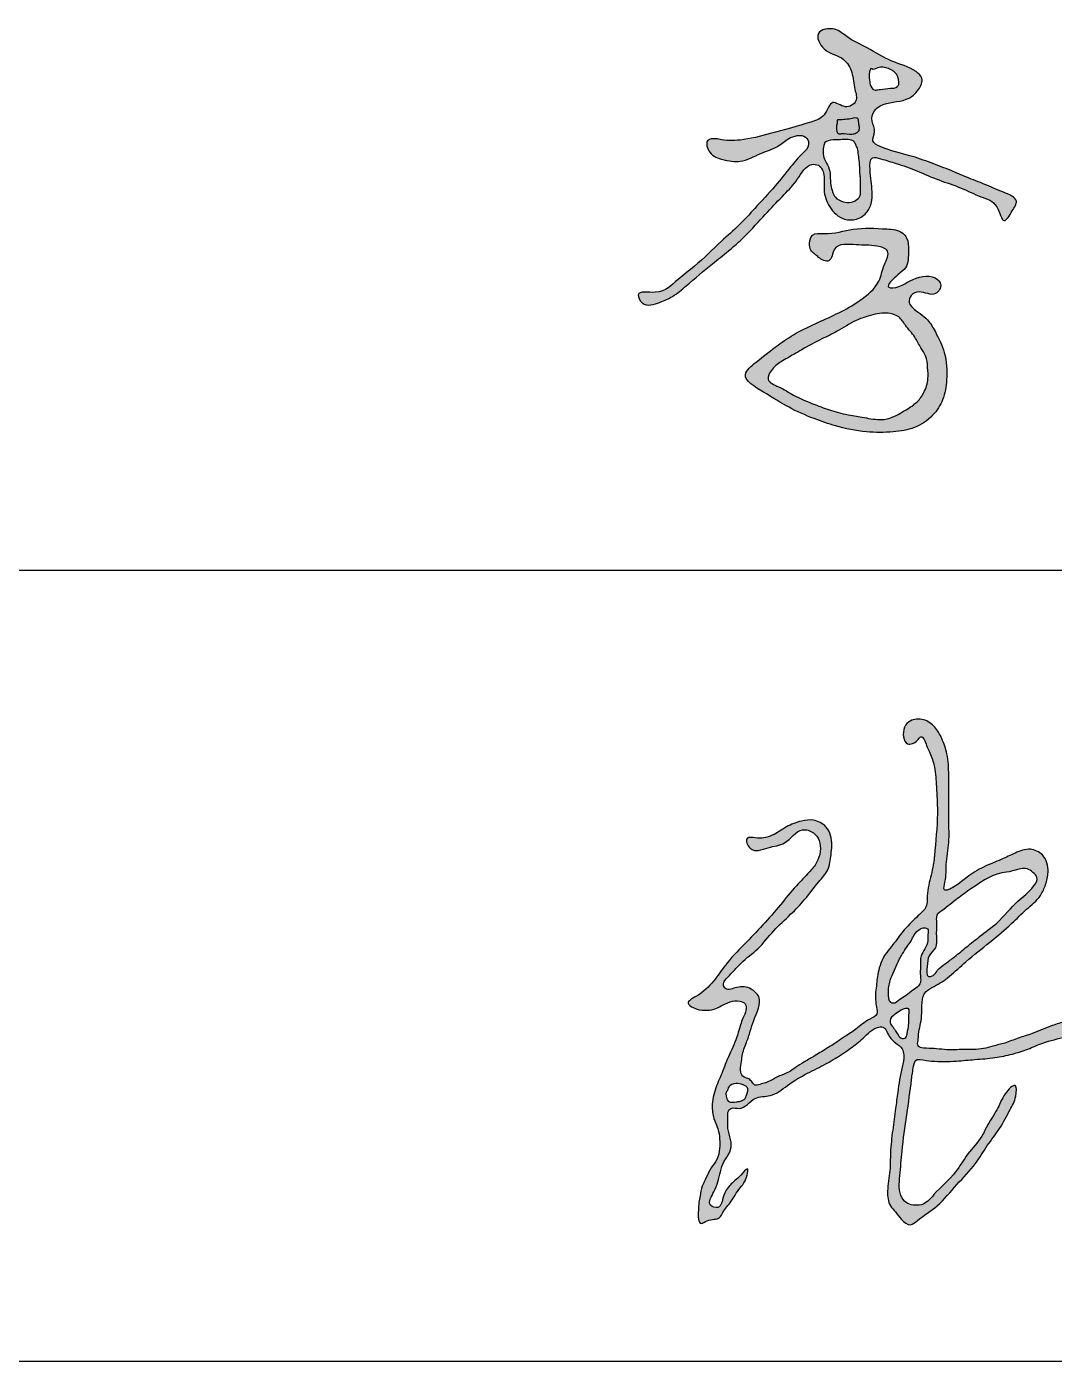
# Model space of a CAD drawing. Extents: x 174641 to 414490, y 73126 to 493158.
# Drawn here: x 275575 to 276874, y 336437 to 338124 of the extents above; entities that cross this region are included whole.
import ezdxf

# ---------------------------------------------------------------- set-up
doc = ezdxf.new("R2010")
doc.units = 0
doc.header["$LTSCALE"] = 1000
doc.header["$MEASUREMENT"] = 0
doc.layers.add('文字和字符', color=7, linetype='Continuous')

msp = doc.modelspace()

# ---------------------------------------------------------------- hatches: boundary and pattern name
at = {"layer": '文字和字符'}
h = msp.add_hatch(color=6, dxfattribs=at)
edge = h.paths.add_edge_path()
edge.add_spline(control_points=[(276450.2, 337981.9), (276450.4, 337981.9), (276487.1, 337978.6), (276517.2, 337991.1), (276555.6, 337999.8), (276585, 338009.4), (276591.8, 338035.1), (276609.1, 338018.9), (276626.9, 338029.1), (276620.7, 338047.7), (276620.1, 338065.4), (276607.7, 338088.1), (276583.3, 338089.5), (276568.6, 338119.6), (276597.7, 338124.2), (276614.2, 338108.4), (276639.8, 338097.2), (276667.5, 338078.9), (276693.3, 338073.6), (276709.9, 338058.7), (276702.5, 338042), (276684.1, 338027.6), (276660.6, 338029.9), (276645.1, 338017.6), (276641.9, 338004.2), (276649.7, 337992.4), (276641.5, 337978.7), (276664.5, 337967.3), (276687.8, 337963.1), (276718.2, 337952.2), (276742.1, 337943.2), (276764.2, 337933.4), (276787.2, 337924.8), (276806.1, 337916.3), (276831, 337906.5), (276820.7, 337891.1), (276808.8, 337870.5), (276803.3, 337902.6), (276780, 337908.9), (276756, 337921.1), (276728.1, 337929.9), (276701.5, 337941.7), (276676.2, 337951.2), (276659, 337955.9), (276640.9, 337961.3), (276641.1, 337936.8), (276644.3, 337920.8), (276643.9, 337901.7), (276637.7, 337888.3), (276625.1, 337879.5), (276605.2, 337879.5), (276588.8, 337895.1), (276581.6, 337916.1), (276584.5, 337933.9), (276579.5, 337949.7), (276560.7, 337951.4), (276550.3, 337929.9), (276531.9, 337911.3), (276510.1, 337888.6), (276488.1, 337863.7), (276464.4, 337841.9), (276437.3, 337821.1), (276414.5, 337801.3), (276393.2, 337783.1), (276375, 337775.5), (276355.1, 337768), (276342.9, 337791.8), (276378.6, 337783.8), (276396, 337804), (276425.2, 337824.7), (276448.7, 337850.2), (276476, 337872.6), (276497.6, 337897), (276520.1, 337920.6), (276539.3, 337945.3), (276553.1, 337961.8), (276565.1, 337972.7), (276561.2, 337988.7), (276539.5, 337986.1), (276525.2, 337971.5), (276501.8, 337964.5), (276479.6, 337951.6), (276455.7, 337955.5), (276439.2, 337961.1), (276428.8, 337983.7), (276450, 337982), (276450.2, 337981.9)], knot_values=[0, 0, 0, 0, 37.200114, 91.320491, 165.552277, 191.794321, 218.377312, 240.981666, 262.088012, 282.142005, 312.686531, 339.649791, 378.667629, 407.600467, 437.073636, 462.079158, 503.038538, 551.641933, 598.38254, 613.574993, 634.379376, 661.836336, 708.993627, 722.171326, 741.234276, 760.297225, 776.271776, 792.569008, 846.885535, 886.364067, 923.879172, 953.564578, 987.654437, 1022.983531, 1050.737693, 1069.313673, 1091.638002, 1119.125063, 1152.028231, 1189.926643, 1231.5094, 1273.175743, 1312.041059, 1340.553805, 1354.652933, 1375.412602, 1414.027671, 1435.47698, 1451.393633, 1473.994605, 1495.440379, 1528.930707, 1560.560192, 1583.420751, 1605.787661, 1617.314314, 1652.832859, 1689.166989, 1730.614602, 1782.406199, 1827.708188, 1864.317555, 1924.161807, 1954.751664, 1978.414961, 2009.901325, 2025.877661, 2056.206106, 2101.924511, 2138.940455, 2203.653812, 2245.874288, 2285.588792, 2339.12041, 2381.889891, 2414.291903, 2431.736174, 2443.518671, 2472.148613, 2496.841057, 2531.490224, 2570.411868, 2600.571575, 2626.813618, 2647.271258, 2667.490218, 2667.490218, 2667.490218, 2667.490218], degree=3, periodic=0)
edge = h.paths.add_edge_path(flags=16)
edge.add_spline(control_points=[(276585.3, 337978.8), (276585.4, 337978.8), (276597.5, 337982), (276606.3, 337981.1), (276614.5, 337982.2), (276621.2, 337979.6), (276623.2, 337974.8), (276626, 337969.4), (276626.6, 337961.7), (276627.8, 337953.4), (276628.4, 337945.2), (276628.3, 337938.4), (276629.7, 337930.2), (276628.8, 337922.8), (276629.7, 337915.3), (276628.8, 337908.9), (276623.6, 337904.5), (276616.3, 337901.3), (276606.8, 337902.5), (276597.4, 337906.9), (276593.6, 337915.7), (276591.1, 337924.8), (276591.2, 337935.5), (276589.6, 337947.2), (276583.2, 337955.7), (276581.5, 337965.1), (276582.4, 337972.2), (276583.3, 337976.3), (276585.3, 337978.7), (276585.3, 337978.8)], knot_values=[0, 0, 0, 0, 17.404746, 29.387846, 42.985867, 50.266335, 56.954161, 63.801774, 75.581128, 88.455483, 98.941086, 109.792245, 116.806441, 133.072793, 140.441564, 148.341049, 158.751059, 166.832285, 181.387675, 196.945751, 207.369773, 219.600317, 236.294444, 252.093415, 267.338386, 279.187562, 291.635416, 295.082405, 299.162326, 299.162326, 299.162326, 299.162326], degree=3, periodic=0)
edge = h.paths.add_edge_path(flags=16)
edge.add_spline(control_points=[(276643.5, 338071), (276643.5, 338070.9), (276654.3, 338072.8), (276661, 338072.6), (276668.4, 338069.9), (276672.6, 338066.7), (276676, 338062.8), (276677.2, 338057.7), (276678.4, 338052.8), (276675.4, 338046.4), (276665.4, 338046.6), (276657.5, 338045.2), (276650.7, 338044.7), (276644.8, 338043), (276641.1, 338050.7), (276640.6, 338057.7), (276638.6, 338063.8), (276643.4, 338071), (276643.5, 338071)], knot_values=[0, 0, 0, 0, 11.032394, 27.080246, 35.7167, 42.398017, 49.241922, 56.254438, 64.042896, 70.017142, 82.400073, 100.141744, 104.717416, 111.155207, 123.02071, 132.051492, 141.212423, 151.788927, 151.788927, 151.788927, 151.788927], degree=3, periodic=0)
h = msp.add_hatch(color=6, dxfattribs=at)
edge = h.paths.add_edge_path()
edge.add_spline(control_points=[(276576.3, 337832.6), (276576.4, 337832.5), (276595, 337821.8), (276592.8, 337853), (276625.8, 337846.8), (276644.4, 337849), (276668.7, 337842.1), (276657.3, 337821.2), (276653.7, 337797.9), (276621.4, 337770.5), (276583.7, 337754.3), (276548.3, 337737.8), (276522, 337720), (276502.6, 337704.6), (276474, 337681.3), (276511.5, 337659.7), (276536.7, 337642.9), (276568.7, 337629.1), (276600.8, 337617.7), (276634.6, 337611), (276668.4, 337611.1), (276698.2, 337615.5), (276720.7, 337630.6), (276734.9, 337652.7), (276739.2, 337680.7), (276737.7, 337711), (276725.5, 337735.3), (276713.8, 337756.7), (276698.7, 337764.5), (276689.1, 337775.6), (276692.6, 337786), (276706.6, 337791.8), (276722.9, 337780.3), (276733, 337796.9), (276721.6, 337811.8), (276700.8, 337808.2), (276686.1, 337799.9), (276677.3, 337794.5), (276656.7, 337791.8), (276675.6, 337810.8), (276689.7, 337819.9), (276689.8, 337839.6), (276689.9, 337855.1), (276680.1, 337867.4), (276654.6, 337869.1), (276621.1, 337870.7), (276592.5, 337860.8), (276567.3, 337864.2), (276564.4, 337850.7), (276564.6, 337840.3), (276576.3, 337832.7), (276576.3, 337832.6)], knot_values=[0, 0, 0, 0, 18.772704, 41.477809, 80.044627, 116.802218, 137.16377, 161.475231, 192.122008, 241.084265, 322.841358, 366.476474, 403.599349, 452.266279, 480.822437, 525.281218, 577.345985, 625.678179, 664.966098, 720.530015, 767.556127, 805.470545, 843.947055, 876.303707, 911.805465, 960.132454, 999.3713, 1024.963912, 1058.777917, 1069.239579, 1081.911788, 1097.237565, 1126.410668, 1144.842947, 1154.50106, 1197.467328, 1213.824352, 1225.506518, 1243.541639, 1270.934025, 1289.010321, 1319.830534, 1342.259698, 1352.785688, 1381.704372, 1440.604971, 1492.626113, 1513.017666, 1528.122336, 1540.553544, 1559.179396, 1559.179396, 1559.179396, 1559.179396], degree=3, periodic=0)
edge = h.paths.add_edge_path(flags=16)
edge.add_spline(control_points=[(276555, 337715.8), (276555.2, 337716), (276580.9, 337730.2), (276601, 337739), (276620.1, 337752.1), (276641.3, 337759.3), (276659.4, 337763.7), (276678.1, 337759.3), (276686.7, 337744.8), (276697.9, 337733.3), (276704.6, 337719.2), (276713.1, 337707.5), (276714.1, 337693.5), (276715.4, 337677.8), (276710.6, 337662.5), (276700.9, 337648.6), (276683.4, 337637.6), (276662.1, 337625), (276637.1, 337629.5), (276615.1, 337632.9), (276593, 337638.3), (276569.4, 337647.3), (276546, 337656.8), (276528.9, 337668.2), (276508.6, 337675.7), (276517, 337692), (276529.5, 337701.9), (276540.6, 337707.1), (276554.9, 337715.8), (276555, 337715.8)], knot_values=[0, 0, 0, 0, 40.204211, 70.058468, 108.464216, 130.884004, 163.643923, 185.732296, 204.334618, 231.03456, 252.428664, 268.982791, 289.824735, 309.33459, 334.505674, 354.736006, 378.254387, 420.802499, 451.909656, 480.365956, 514.245068, 545.922498, 586.383232, 616.269524, 639.057016, 655.457897, 678.34596, 704.341019, 720.45671, 720.45671, 720.45671, 720.45671], degree=3, periodic=0)
h = msp.add_hatch(color=6, dxfattribs=at)
edge = h.paths.add_edge_path()
edge.add_spline(control_points=[(276496.2, 337098.7), (276496.5, 337098.6), (276521.4, 337099.8), (276534.1, 337113.4), (276552.8, 337120.1), (276570.7, 337122.6), (276589.5, 337112.9), (276594, 337093.1), (276591.5, 337075), (276589.6, 337057.5), (276574, 337040.8), (276559.8, 337021.1), (276540.3, 337000.9), (276518.5, 336981.9), (276501.3, 336957.7), (276479.5, 336943.4), (276467.5, 336928), (276458.5, 336920.3), (276454.8, 336913), (276460.2, 336904.5), (276474.6, 336911.8), (276489.9, 336909.9), (276507.3, 336894), (276494.9, 336872.7), (276490, 336853.9), (276485.1, 336839), (276479, 336825.9), (276479, 336813.1), (276476.1, 336803.6), (276481.1, 336795.3), (276488.5, 336794.7), (276491.9, 336789.9), (276495.6, 336784.7), (276502.6, 336787.4), (276509.5, 336788.6), (276517.6, 336793), (276526.9, 336798.1), (276538, 336801.6), (276547.5, 336808.8), (276558.2, 336815.3), (276571.1, 336823), (276585.3, 336831.5), (276598.3, 336839.9), (276610.6, 336848.4), (276625.3, 336857.3), (276636.4, 336868.3), (276652, 336874.4), (276649, 336885.1), (276648.2, 336893.7), (276648, 336903.9), (276649.8, 336913.6), (276650.3, 336924), (276653, 336934.6), (276658, 336950.3), (276671.8, 336964.5), (276683.6, 336982.5), (276696.1, 336994.2), (276704.9, 337003.3), (276714.2, 337011.2), (276712.8, 337025.1), (276716, 337043), (276721.4, 337061.9), (276724.3, 337094.5), (276727.6, 337128.5), (276724.9, 337164.7), (276723.8, 337189), (276717.3, 337205.6), (276712.3, 337215.9), (276707.1, 337230.9), (276699.9, 337219), (276683.8, 337213.3), (276681.2, 337237), (276692.9, 337248.8), (276709.7, 337250), (276724.1, 337239.3), (276732.9, 337223.3), (276740, 337202.8), (276740.9, 337182.5), (276740.7, 337163.3), (276740.8, 337144.4), (276740.5, 337120.4), (276742, 337093.1), (276736.5, 337066.1), (276738, 337048.8), (276732.3, 337028.7), (276752.6, 337038.9), (276763.9, 337049.9), (276784.6, 337062.7), (276805.8, 337070.4), (276824.6, 337079.6), (276842.8, 337086.9), (276862.9, 337077.6), (276868, 337057.2), (276863.7, 337039.8), (276856.2, 337022.2), (276838.5, 337008.5), (276818.4, 336987.7), (276792.3, 336966), (276764.9, 336945), (276743.1, 336924), (276726.2, 336912.2), (276704.3, 336902.5), (276709.2, 336875), (276702.4, 336855.3), (276702.5, 336843.1), (276700.3, 336834.1), (276711.7, 336832.3), (276722, 336832.7), (276739.3, 336830.1), (276759.9, 336831.5), (276780.8, 336830.5), (276797.6, 336836), (276812.7, 336838.8), (276828.7, 336846.1), (276849.3, 336851.4), (276868.3, 336860.8), (276887, 336865.9), (276902.2, 336874), (276914.1, 336876.4), (276930.6, 336888.5), (276924.5, 336863.3), (276909.4, 336854.4), (276885.5, 336845.8), (276862.4, 336841.2), (276840.8, 336831.2), (276820.6, 336824.8), (276798.2, 336820.3), (276774.5, 336818.5), (276748, 336816.1), (276724.3, 336815.4), (276708.5, 336817.9), (276698.5, 336819.2), (276695.3, 336806.6), (276691.6, 336770.8), (276683, 336721.7), (276679.3, 336673.1), (276676.6, 336648), (276688.3, 336635.4), (276698.4, 336633.8), (276711.6, 336634.8), (276726.5, 336654.3), (276748.4, 336671.7), (276764, 336700.1), (276781.6, 336717.4), (276790.7, 336738.8), (276803.7, 336756.2), (276808.6, 336772.6), (276827.2, 336792.4), (276826, 336768.2), (276817, 336753.4), (276805.9, 336730.7), (276788.9, 336710), (276774.2, 336683.7), (276750.4, 336660.7), (276728.4, 336632.7), (276707, 336620.2), (276691.7, 336606.7), (276680.2, 336615.8), (276674.4, 336625.3), (276664.1, 336635.2), (276662.6, 336654.8), (276667.2, 336676.5), (276666.5, 336702.6), (276669.7, 336728.8), (276673.3, 336754.3), (276676.5, 336780.9), (276680.3, 336803.3), (276684.9, 336821.5), (276682.3, 336833.6), (276671.8, 336840.1), (276664, 336848.6), (276660.7, 336859.8), (276645.4, 336859.7), (276633.9, 336845.3), (276612.2, 336829.4), (276588.9, 336814), (276560.9, 336800.8), (276537.8, 336787.2), (276518.1, 336770.4), (276496.9, 336772.5), (276486.8, 336761.4), (276476.5, 336754.9), (276466.9, 336758.6), (276461.1, 336752.7), (276462, 336743.4), (276460.2, 336731.3), (276465.7, 336718.1), (276466.5, 336702.4), (276453.2, 336687.4), (276450.4, 336667.2), (276444.5, 336650.7), (276433.7, 336634.5), (276453.2, 336628.4), (276454.7, 336647.2), (276464.5, 336661), (276475, 336668.4), (276489.6, 336686.3), (276484.4, 336664.2), (276477, 336656.5), (276470.9, 336647.5), (276466, 336639.1), (276460.1, 336632.3), (276455.2, 336625.7), (276450.2, 336614.9), (276437.9, 336617.6), (276423.9, 336606.3), (276423.9, 336631), (276425.8, 336643.7), (276428.6, 336658.4), (276434.6, 336669.6), (276439.6, 336681.5), (276448.8, 336691.9), (276451.4, 336705.2), (276451.2, 336718.2), (276449.7, 336729.8), (276444.1, 336741.7), (276440.3, 336758.4), (276444.3, 336779.8), (276453.6, 336799.7), (276461.4, 336821.2), (276471.7, 336840.8), (276476.3, 336858.9), (276480.5, 336871.5), (276485, 336879.5), (276484.8, 336889.8), (276470.5, 336895), (276457.1, 336888.4), (276443.8, 336881.1), (276431.1, 336880.2), (276420.3, 336881.6), (276407.1, 336890.8), (276439.5, 336906.8), (276452, 336933.3), (276490.3, 336971.8), (276520.5, 337004.1), (276545.8, 337036.6), (276562.8, 337053), (276577.2, 337070.1), (276581.1, 337091.2), (276570.1, 337106.5), (276550.1, 337112.6), (276536.5, 337089.1), (276512.3, 337088.1), (276492, 337077.1), (276479.5, 337101), (276496.1, 337098.7), (276496.2, 337098.7)], knot_values=[0, 0, 0, 0, 29.830329, 58.917813, 87.403057, 108.106156, 133.178165, 167.21185, 183.493575, 210.674955, 237.313626, 275.867732, 312.375317, 353.761043, 395.875537, 434.582879, 460.669761, 476.274997, 484.417806, 491.620343, 511.676156, 536.924503, 555.692553, 598.362356, 618.348177, 639.189191, 663.45492, 677.063063, 692.317653, 702.959274, 711.943659, 720.14469, 726.927846, 735.80548, 746.57076, 757.657127, 773.391329, 790.76732, 805.441898, 822.594095, 842.866694, 868.323001, 891.127033, 907.573393, 930.634575, 961.258613, 976.688727, 988.002723, 1001.170801, 1014.557807, 1029.617846, 1042.133039, 1057.768168, 1075.005198, 1109.99381, 1138.042246, 1164.89526, 1180.29965, 1191.874738, 1213.241442, 1232.349281, 1268.725268, 1294.322921, 1368.395782, 1410.724556, 1445.044845, 1469.944393, 1480.867815, 1499.328512, 1508.741629, 1526.286567, 1555.649157, 1570.573337, 1593.98259, 1617.984445, 1641.382666, 1669.439815, 1707.291974, 1725.035697, 1749.43332, 1786.029801, 1824.844218, 1863.911625, 1895.042411, 1908.396405, 1926.997455, 1954.733646, 1988.605585, 2022.407336, 2049.221687, 2076.673409, 2100.00089, 2131.565175, 2154.184674, 2175.023051, 2209.537897, 2244.846276, 2295.987218, 2350.394106, 2388.904508, 2420.906973, 2437.842954, 2481.538585, 2513.67034, 2525.068719, 2534.685067, 2544.923321, 2563.314623, 2581.768155, 2615.884833, 2650.046285, 2667.232328, 2688.872495, 2714.057646, 2739.784309, 2777.467879, 2801.534699, 2820.718126, 2846.219989, 2860.698517, 2879.243585, 2912.659008, 2940.608915, 2982.423161, 3010.685784, 3039.178412, 3070.401495, 3105.567192, 3138.040416, 3181.77967, 3202.070017, 3207.318711, 3220.228211, 3244.089956, 3371.102495, 3414.225609, 3453.462193, 3467.26996, 3480.300078, 3495.079726, 3519.973063, 3575.220664, 3613.131208, 3652.775903, 3675.917744, 3710.071084, 3737.577823, 3760.456026, 3779.026476, 3804.406012, 3842.427404, 3879.53793, 3916.903526, 3966.451123, 4017.131972, 4061.072175, 4074.638395, 4092.565028, 4109.947309, 4123.823044, 4149.665691, 4185.989873, 4217.238435, 4257.446297, 4295.790415, 4324.39685, 4369.00823, 4390.680082, 4401.809145, 4417.703641, 4439.204356, 4450.588858, 4460.404255, 4494.065203, 4522.530802, 4573.458554, 4609.521342, 4650.912748, 4685.917862, 4712.736046, 4730.120946, 4746.286022, 4759.95949, 4766.863435, 4776.672561, 4797.16942, 4817.291784, 4834.860476, 4859.323634, 4896.066848, 4914.918931, 4939.065769, 4952.349318, 4974.17708, 4996.946, 5022.500289, 5038.394722, 5059.260572, 5074.696393, 5090.132213, 5102.860644, 5115.363234, 5127.279907, 5137.839505, 5160.110254, 5171.91017, 5195.838718, 5221.384366, 5238.430758, 5255.298426, 5274.238989, 5291.838335, 5311.960699, 5328.55338, 5346.364767, 5359.960569, 5382.934513, 5416.477261, 5448.016954, 5474.30002, 5511.880375, 5539.40652, 5552.058861, 5566.94274, 5578.03298, 5588.729847, 5622.382906, 5636.081831, 5651.985781, 5673.57334, 5685.092373, 5703.046221, 5778.830378, 5827.289368, 5921.873186, 5965.463367, 5998.231583, 6019.778213, 6058.791881, 6074.951846, 6095.085564, 6133.666904, 6164.015928, 6195.290173, 6213.346315, 6227.672688, 6227.672688, 6227.672688, 6227.672688], degree=3, periodic=0)
edge = h.paths.add_edge_path(flags=16)
edge.add_spline(control_points=[(276704.9, 336983.6), (276704.8, 336983.6), (276696, 336976.3), (276693.6, 336968.1), (276687.3, 336960.3), (276682.6, 336952.7), (276677.3, 336943.8), (276673.5, 336933.5), (276668.1, 336923.4), (276665.6, 336914.3), (276664.3, 336907.2), (276664.4, 336900.8), (276664.9, 336895.5), (276666.4, 336890.6), (276672.8, 336888.5), (276678.7, 336894.8), (276687.5, 336899), (276694.5, 336906.2), (276702.6, 336910.2), (276705.9, 336917.4), (276704.4, 336925.8), (276705.2, 336936.4), (276704.3, 336948.8), (276711.2, 336958.4), (276715.1, 336967.7), (276713.7, 336975.9), (276715.8, 336984), (276709.9, 336985.4), (276704.9, 336983.7), (276704.9, 336983.6)], knot_values=[0, 0, 0, 0, 15.16178, 26.885115, 40.319645, 54.966413, 64.568744, 83.231373, 100.644648, 111.873825, 122.261764, 130.597594, 138.137919, 145.255344, 149.904189, 163.057972, 176.277051, 191.533217, 204.002706, 212.709306, 222.244258, 238.518955, 257.638434, 271.136509, 286.704711, 297.422187, 307.353728, 313.519692, 320.456367, 320.456367, 320.456367, 320.456367], degree=3, periodic=0)
edge = h.paths.add_edge_path(flags=16)
edge.add_spline(control_points=[(276727, 337002.5), (276727.2, 337002.7), (276748.6, 337019.4), (276763.2, 337030.5), (276780.8, 337042.3), (276799.6, 337054.1), (276820.4, 337055.4), (276837.8, 337062.3), (276847.1, 337055.3), (276854.8, 337047.9), (276845.1, 337031.5), (276824.8, 337017.7), (276805.1, 336992.2), (276781.4, 336975.5), (276763.8, 336961.2), (276749.5, 336949.3), (276736.9, 336939.9), (276726.8, 336932.9), (276722.9, 336924.5), (276711.3, 336921.6), (276714.1, 336937.7), (276713.9, 336949.7), (276726.5, 336959.4), (276724.9, 336972.8), (276725, 336984), (276725.5, 336992.2), (276724.6, 336997.9), (276726.9, 337002.5), (276727, 337002.5)], knot_values=[0, 0, 0, 0, 36.430419, 65.187197, 91.419752, 121.899033, 155.898168, 179.129599, 191.187594, 202.563458, 218.937757, 256.902618, 310.337733, 348.658026, 377.380118, 405.122206, 425.745844, 443.117225, 454.890005, 463.601594, 481.231921, 499.962837, 517.902498, 538.606138, 551.160941, 565.957672, 570.889886, 577.866804, 577.866804, 577.866804, 577.866804], degree=3, periodic=0)
edge = h.paths.add_edge_path(flags=16)
edge.add_spline(control_points=[(276666.8, 336867.4), (276666.8, 336867.5), (276672.7, 336877.1), (276679.1, 336879.6), (276684.4, 336883.1), (276692.2, 336883.5), (276689.6, 336874), (276690.7, 336866.4), (276689.6, 336858.5), (276688, 336852.1), (276687.7, 336846.7), (276683.7, 336844.4), (276678.8, 336845.8), (276676, 336850.9), (276672.8, 336855.5), (276669.9, 336860.3), (276666.2, 336862.5), (276666.8, 336867.4), (276666.8, 336867.4)], knot_values=[0, 0, 0, 0, 13.966431, 26.642221, 32.867363, 40.668687, 50.865474, 62.813241, 75.541774, 82.709236, 91.158043, 95.563358, 100.25464, 110.515602, 118.401257, 123.681007, 133.675528, 136.491121, 136.491121, 136.491121, 136.491121], degree=3, periodic=0)
edge = h.paths.add_edge_path(flags=16)
edge.add_spline(control_points=[(276461.4, 336780.5), (276461.4, 336780.6), (276466.9, 336790.1), (276475.4, 336787.8), (276481.8, 336786.2), (276486.5, 336783.6), (276487.2, 336778.1), (276484.9, 336773.7), (276483.4, 336768), (276477.9, 336765.6), (276471, 336764.8), (276461.5, 336762.9), (276459.5, 336771.7), (276458.5, 336776.2), (276461.4, 336780.4), (276461.4, 336780.5)], knot_values=[0, 0, 0, 0, 11.122688, 25.410392, 33.76565, 39.259742, 46.34399, 54.032835, 60.099225, 69.754386, 75.753906, 90.734986, 100.54138, 106.793197, 112.698594, 112.698594, 112.698594, 112.698594], degree=3, periodic=0)

# ---------------------------------------------------------------- linework, layer by layer
for p, q in [((270741.1, 337436.9), (278741.1, 337436.9)), ((270741.1, 336436.9), (278741.1, 336436.9))]:
    msp.add_line(p, q)
at = {"layer": '文字和字符', "color": 6}
for points, start_tangent, end_tangent in [([(276450.2, 337981.9), (276477, 337980.9), (276515.1, 337989.1), (276566.6, 338003.6), (276583.1, 338012.8), (276594.4, 338028.3), (276609.9, 338023.1), (276623.3, 338030.3), (276622.2, 338044.7), (276618.1, 338066.4), (276607.8, 338082.8), (276583.1, 338096.2), (276575.9, 338115.8), (276596.5, 338120.9), (276611.9, 338111.7), (276637.7, 338097.3), (276668.6, 338080.8), (276699.5, 338067.4), (276706.7, 338059.2), (276702.6, 338044.7), (276687.1, 338032.4), (276654.2, 338024.1), (276647, 338018), (276643.9, 338004.6), (276647, 337991.2), (276644.9, 337979.9), (276654.2, 337972.7), (276691.6, 337961.1), (276718.5, 337952), (276743.7, 337942.2), (276763.5, 337933.9), (276786.3, 337924.9), (276809.8, 337915), (276826.2, 337903.7), (276821.1, 337891.3), (276810.8, 337879), (276801.5, 337896.5), (276781.5, 337909.2), (276756.5, 337920.1), (276728.3, 337930.4), (276700.5, 337941.8), (276674.2, 337951.4), (276654.5, 337957.3), (276644.4, 337958.4), (276641.3, 337943.7), (276643.9, 337916), (276642.7, 337900.6), (276637.7, 337890.3), (276624.3, 337881), (276608.8, 337881), (276590.3, 337896.5), (276583.1, 337918.1), (276583.1, 337934.6), (276575.9, 337949), (276567.6, 337950), (276549.7, 337931.7), (276532.6, 337911.9), (276512, 337890.3), (276486.6, 337863), (276462.5, 337840.9), (276441.9, 337824.4), (276409, 337796.6), (276391.4, 337783.2), (276376, 337776), (276353.3, 337775), (276348.2, 337785.3), (276369.8, 337788.4), (276398.5, 337804.6), (276419.3, 337821.3), (276453.3, 337853.2), (276475.9, 337873.6), (276495.5, 337894.4), (276521.4, 337923), (276540.8, 337946.9), (276556.3, 337964.4), (276563.5, 337974.7), (276561.5, 337983), (276540.8, 337984), (276526.1, 337974.1), (276503.2, 337963.9), (276477, 337954.1), (276455.3, 337956.2), (276438.8, 337965.5), (276435.8, 337979.9), (276450.2, 337981.9)], (0.971288, -0.237905), (0.971288, -0.237905)), ([(276643.5, 338071), (276651.3, 338072.1), (276662.9, 338071.7), (276668.7, 338069.4), (276672.5, 338066.5), (276675.6, 338062.7), (276677.1, 338057.9), (276677.7, 338052.3), (276675.8, 338048.5), (276667.1, 338046.3), (276654.4, 338045), (276651.1, 338044.6), (276646.5, 338044.2), (276641.5, 338051.1), (276640.4, 338057.6), (276640.1, 338064.2), (276643.5, 338071)], (0.61273, -0.790293), (0.61273, -0.790293)), ([(276600, 338006.3), (276608, 338006.8), (276616.8, 338007.9), (276624.1, 338008.7), (276625.7, 338008.1), (276626.8, 338004.4), (276627.7, 337998), (276627.3, 337993), (276623.9, 337989.9), (276618.3, 337988.5), (276605.3, 337989), (276601.3, 337989), (276598.8, 337996.4), (276599.5, 338001.8), (276599.7, 338004.6), (276600, 338006.3)], (0.999939, 0.01108), (0.999939, 0.01108)), ([(276585.3, 337978.8), (276597.6, 337981.3), (276606.2, 337981.4), (276616, 337981.3), (276620.8, 337979), (276623.2, 337974.9), (276625.2, 337970.4), (276626.6, 337962), (276627.8, 337952.8), (276628.3, 337945.3), (276628.6, 337937.5), (276629.2, 337932.4), (276629.2, 337920.7), (276629.4, 337915.4), (276628.3, 337909.8), (276623, 337904.5), (276617.6, 337902.3), (276607.2, 337903), (276597.4, 337908.6), (276594, 337915.3), (276591.7, 337923.8), (276590.9, 337935.8), (276588.7, 337946.9), (276583.6, 337956.7), (276582, 337965.1), (276582.8, 337974), (276583.6, 337976.4), (276585.3, 337978.8)], (0.909237, 0.416279), (0.909237, 0.416279)), ([(276576.3, 337832.6), (276589.2, 337828.3), (276596.3, 337843), (276623.6, 337848.4), (276650, 337846.8), (276663.3, 337840.6), (276659.5, 337823.5), (276652.4, 337802.6), (276627.7, 337777.5), (276575.4, 337750.3), (276547.2, 337736.3), (276524.9, 337721.7), (276497.2, 337700.1), (276483.7, 337684.6), (276506.6, 337662.2), (276538.8, 337643), (276570.6, 337628.7), (276597.4, 337619.5), (276636.7, 337612), (276670.6, 337612), (276697.4, 337617.5), (276720.4, 337632.9), (276733, 337652.6), (276738, 337677.7), (276735.1, 337712.4), (276723.8, 337738.3), (276713.7, 337753.8), (276694.9, 337769.2), (276690.7, 337775.5), (276693.2, 337784.3), (276703.3, 337788.9), (276724.2, 337786.8), (276730.5, 337798.5), (276726.7, 337804.4), (276695.7, 337804.8), (276685.3, 337799.3), (276677.7, 337795.6), (276664.8, 337794.7), (276676.5, 337810.6), (276686.1, 337819.4), (276689.8, 337841.3), (276687.5, 337857.3), (276682.7, 337863.2), (276662.6, 337868.5), (276620.1, 337868.1), (276583, 337862.7), (276568.5, 337860.7), (276564.8, 337850.4), (276566.4, 337841.6), (276576.3, 337832.6)], (0.708393, -0.705818), (0.708393, -0.705818)), ([(276555, 337715.8), (276580.5, 337729.5), (276599.8, 337739.1), (276623.8, 337752.8), (276639, 337758.3), (276662.3, 337762), (276677.5, 337757.2), (276686, 337746.9), (276697.8, 337731.7), (276705.6, 337718.4), (276711.5, 337708), (276714.1, 337693.3), (276714.5, 337679.2), (276709.3, 337661.8), (276700.8, 337650), (276687.1, 337640), (276659, 337627.8), (276636.6, 337629.5), (276616.4, 337633), (276592.7, 337638.9), (276571.3, 337646.6), (276544.6, 337658.5), (276525.7, 337668.9), (276512.4, 337678.5), (276516.5, 337689.6), (276528.7, 337700.6), (276545, 337709.9), (276555, 337715.8)], (0.864918, 0.501914), (0.864918, 0.501914)), ([(276496.2, 337098.7), (276517.5, 337101.9), (276535.6, 337112.5), (276554.7, 337119.9), (276569.6, 337121), (276585.5, 337112.5), (276593, 337089.1), (276591.9, 337077.4), (276587.7, 337058.3), (276576.3, 337042.8), (276559, 337021.1), (276540.9, 337002), (276519.5, 336981.2), (276499.4, 336958.4), (276478.2, 336940.4), (276465.4, 336926.6), (276457.8, 336918.3), (276455.8, 336912.8), (276458.5, 336908.3), (276472.9, 336909.6), (276490.9, 336907.5), (276500.5, 336897.9), (276494.2, 336867.8), (276489.9, 336854.1), (276485, 336839.8), (276479.5, 336823.2), (276478.5, 336813.5), (276477.7, 336802.5), (276482, 336796.2), (276488.1, 336793.9), (276492.1, 336789.6), (276495.6, 336786.1), (276501.9, 336787), (276509.4, 336789), (276516.6, 336792.4), (276526.7, 336797.6), (276538.2, 336802.5), (276547.1, 336808.3), (276557.5, 336814.9), (276570.1, 336822.4), (276585.8, 336831.9), (276599.6, 336840.8), (276609.4, 336847.4), (276623.2, 336856.7), (276641.1, 336869.6), (276650, 336876.2), (276649.4, 336884.4), (276648.3, 336893.8), (276648.3, 336903.4), (276649.6, 336914.2), (276650.5, 336923.2), (276653, 336934.2), (276657.3, 336945.8), (276672.2, 336966.2), (276684.4, 336982.3), (276697.9, 336996.1), (276705.8, 337003.9), (276711.5, 337010.1), (276713.6, 337025.3), (276715.5, 337038.9), (276721.2, 337064.5), (276723.3, 337082.9), (276726.4, 337136.2), (276724.9, 337166.6), (276722, 337191.2), (276716, 337208.1), (276712.8, 337215.3), (276705.6, 337226.5), (276700.8, 337221.7), (276688.8, 337217.7), (276684.8, 337238.4), (276692, 337246.4), (276708.8, 337248), (276723.2, 337238.4), (276732, 337224.1), (276738.4, 337204.9), (276740.8, 337177.7), (276740.8, 337164.9), (276740.8, 337147.3), (276740.8, 337121), (276740.8, 337093), (276737.6, 337065), (276736, 337042.6), (276735.2, 337033.1), (276748, 337037.1), (276764, 337049), (276784.8, 337061.8), (276807.2, 337071.4), (276824.7, 337079.4), (276843.9, 337084.2), (276859.1, 337077), (276866.3, 337055.4), (276863.1, 337039.5), (276856.7, 337025.9), (276839.1, 337008.3), (276820.7, 336990.7), (276792.8, 336966.7), (276762.4, 336942), (276741.6, 336923.6), (276722.4, 336910.8), (276712, 336904.4), (276706.5, 336873.4), (276702.7, 336850.5), (276702, 336842.4), (276702, 336835.4), (276709, 336832.9), (276722.2, 336832.3), (276735.4, 336831), (276760, 336831), (276784.6, 336832.3), (276796.6, 336835.4), (276811.7, 336839.2), (276828.7, 336845.5), (276846.4, 336851.2), (276871.6, 336861.3), (276888, 336866.9), (276900.6, 336872.6), (276917.6, 336879.5), (276927.1, 336883.9), (276925.2, 336870.7), (276907.5, 336854.3), (276888.6, 336847.4), (276859.6, 336839.2), (276840.7, 336831.6), (276821.2, 336825.3), (276799.1, 336820.9), (276773.9, 336818.4), (276750.6, 336816.5), (276719.1, 336816.5), (276704.6, 336818.4), (276700.8, 336818.4), (276696.4, 336810.2), (276693.8, 336793.2), (276681.8, 336702.5), (276679, 336671.5), (276681.8, 336643.4), (276688.9, 336636.4), (276698, 336634.2), (276708.6, 336635.7), (276722, 336647.6), (276749.4, 336676.4), (276764.9, 336699), (276782.5, 336721.5), (276790.2, 336736.2), (276802.9, 336757.3), (276812, 336774.9), (276824.7, 336785.5), (276825.4, 336772.1), (276818.4, 336755.2), (276805, 336731.3), (276789.5, 336709.5), (276774.7, 336687), (276751.1, 336660.3), (276726.2, 336633.5), (276700.8, 336614.6), (276692.4, 336609.6), (276681.1, 336616), (276673.4, 336625.8), (276667.1, 336633.5), (276663.5, 336651.8), (276666.3, 336677.9), (276667.1, 336700.4), (276669.9, 336729.2), (276673.6, 336756.6), (276676.2, 336777), (276681.8, 336808.7), (276683.9, 336824.2), (276681.8, 336831.9), (276673.4, 336839.6), (276663.5, 336851.6), (276659.3, 336858.6), (276652.3, 336859.3), (276632.5, 336845.3), (276616.4, 336832.6), (276585.4, 336812.9), (276562.3, 336801.1), (276536.8, 336785.5), (276515, 336772.8), (276496, 336769.3), (276486.2, 336761.6), (276475.6, 336756.6), (276465.8, 336756.6), (276462.2, 336753.1), (276461.5, 336746.1), (276461.5, 336731.3), (276465, 336717.2), (276465, 336704.6), (276456.6, 336689.1), (276448.9, 336663.8), (276443.9, 336651.1), (276439.7, 336634.2), (276448.9, 336631.4), (276455.9, 336645.5), (276464.3, 336659.6), (276477.7, 336672.2), (276486.2, 336680), (276483.3, 336665.2), (276477, 336656.1), (276470.7, 336646.9), (276465.8, 336639.2), (276460.1, 336632.1), (276455.2, 336625.1), (276451, 336618.8), (276435.5, 336614.6), (276427.7, 336611), (276424.2, 336627.9), (276426.3, 336646.2), (276429.2, 336658.2), (276434.2, 336669.2), (276440.4, 336681.4), (276447.5, 336691.9), (276451, 336706), (276451, 336717.9), (276448.9, 336730.6), (276445.3, 336739.8), (276441.8, 336755.9), (276445.3, 336779.8), (276453.8, 336800.9), (276460.8, 336818.5), (276471.6, 336843.4), (276477.5, 336862.3), (276480.6, 336870.9), (276484.4, 336880.9), (276483.4, 336888.8), (276476.5, 336892.3), (276453, 336886.1), (276444.1, 336882), (276432.7, 336880.6), (276417.5, 336884), (276411.3, 336889.5), (276421, 336898.1), (276458.4, 336937.9), (276482, 336963.7), (276527.9, 337014), (276548.1, 337038.1), (276564.4, 337055.2), (276573.7, 337067.6), (276576.8, 337095.5), (276569.8, 337104.9), (276555.9, 337108.7), (276533.3, 337092.4), (276512.4, 337086.2), (276489.8, 337085.5), (276485.9, 337097.9), (276496.2, 337098.7)], (0.984905, -0.173097), (0.984905, -0.173097)), ([(276727, 337002.5), (276747.7, 337018.6), (276764.3, 337031.1), (276779.9, 337041.6), (276799.3, 337052), (276823.2, 337057.3), (276839.8, 337059.6), (276847.2, 337055), (276852.3, 337048.5), (276848.1, 337037.5), (276828.3, 337018.6), (276801.4, 336991), (276779.8, 336973.9), (276763.6, 336961), (276748.1, 336948.4), (276736.2, 336939.5), (276726.7, 336931.3), (276721.2, 336924.8), (276715.1, 336923.5), (276713.5, 336936.1), (276716.1, 336949.4), (276723.8, 336959.7), (276725.1, 336974.6), (276725.1, 336983.6), (276725.1, 336994.3), (276725.1, 336997.8), (276727, 337002.5)], (0.790786, 0.612093), (0.790786, 0.612093)), ([(276704.9, 336983.6), (276697.1, 336975.9), (276693.1, 336968.5), (276687.7, 336960.5), (276682, 336951.6), (276678.5, 336945.6), (276673.1, 336933.3), (276667.9, 336921.9), (276665.7, 336914.1), (276664.5, 336906.7), (276664.5, 336900.7), (276665.1, 336895.3), (276667.4, 336890.7), (276670.5, 336889.5), (276678.8, 336894.1), (276686.8, 336899.3), (276695.4, 336906.1), (276702.6, 336911.6), (276705.2, 336917.3), (276704.9, 336924.1), (276704.9, 336935.9), (276706, 336949.6), (276710.6, 336958.2), (276714.3, 336968.8), (276714.3, 336976.5), (276714, 336983.6), (276709.7, 336984.8), (276704.9, 336983.6)], (-0.840213, -0.542256), (-0.840213, -0.542256)), ([(276666.8, 336867.4), (276672.8, 336875.5), (276680.4, 336880.6), (276684.4, 336882.6), (276690, 336882.4), (276690.3, 336875), (276690.3, 336866.4), (276689.3, 336857.3), (276688.2, 336852.2), (276686.5, 336846.4), (276683.7, 336844.9), (276680.4, 336845.6), (276675.6, 336851.3), (276672.5, 336856.1), (276670.3, 336859.2), (276666.7, 336865.4), (276666.8, 336867.4)], (-0.111358, 0.99378), (-0.111358, 0.99378)), ([(276461.4, 336780.5), (276466.4, 336786.7), (276476.7, 336787.5), (276482.4, 336785.7), (276485.7, 336783.5), (276486.7, 336778.5), (276484.9, 336773.2), (276483.2, 336769.2), (276477.2, 336765.7), (276472.9, 336765), (276462.1, 336765.7), (276459.4, 336772.2), (276459.4, 336776.7), (276461.4, 336780.5)], (0.091716, 0.995785), (0.091716, 0.995785))]:
    msp.add_spline(points, degree=3, dxfattribs=dict(at, start_tangent=start_tangent, end_tangent=end_tangent))

doc.saveas('drawing.dxf')
